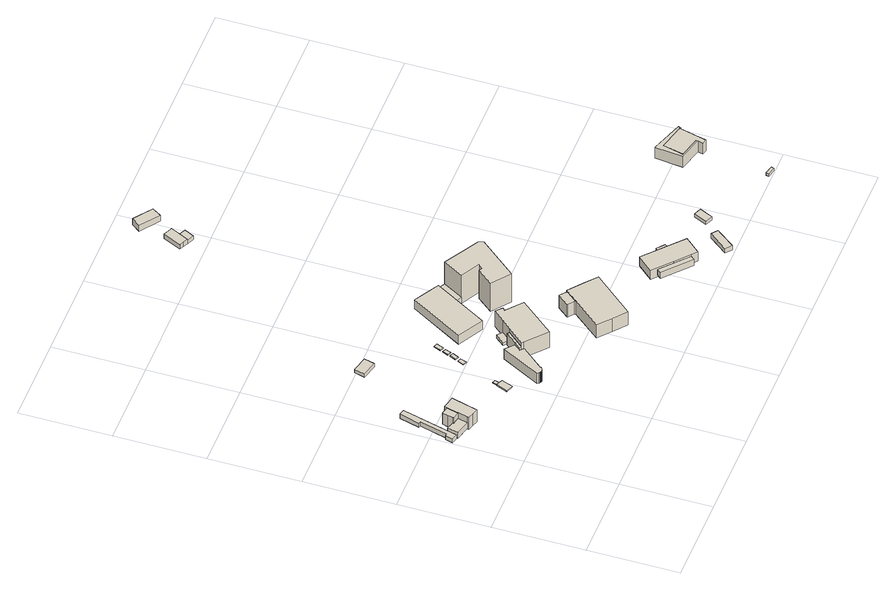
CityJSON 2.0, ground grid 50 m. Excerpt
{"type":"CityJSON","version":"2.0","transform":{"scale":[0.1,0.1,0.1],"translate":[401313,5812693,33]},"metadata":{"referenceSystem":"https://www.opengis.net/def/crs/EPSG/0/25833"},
"CityObjects":{
"building1":{"type":"Building","attributes":{"Gemeindeschluessel":"11000009","BezugspunktDach":"2200","function":"31001_1010","measuredHeight":3.9,"storeysAboveGround":1},"address":[{"country":"Germany","locality":"Berlin","thoroughfareNumber":"214 (1)","thoroughfareName":"An der Wuhlheide"}],"geometry":[{"type":"Solid","lod":"1","boundaries":[[[[0,1,2,3,4,5]],[[6,7,8,9,10,11]],[[6,11,5,4]],[[7,6,4,3]],[[8,7,3,2]],[[9,8,2,1]],[[10,9,1,0]],[[11,10,0,5]]]]}]},
"building2":{"type":"Building","attributes":{"Gemeindeschluessel":"11000009","BezugspunktDach":"2200","function":"31001_2000","measuredHeight":2.82,"storeysAboveGround":1},"address":[{"country":"Germany","locality":"Berlin","thoroughfareNumber":"212 (1)","thoroughfareName":"An der Wuhlheide"}],"geometry":[{"type":"Solid","lod":"1","boundaries":[[[[12,13,14,15,16,17,18,19]],[[20,21,22,23,24,25,26,27]],[[20,27,19,18]],[[21,20,18,17]],[[22,21,17,16]],[[23,22,16,15]],[[24,23,15,14]],[[25,24,14,13]],[[26,25,13,12]],[[27,26,12,19]]]]}]},
"building3":{"type":"Building","attributes":{"Gemeindeschluessel":"11000009","function":"31001_1010"},"address":[{"country":"Germany","locality":"Berlin","thoroughfareNumber":"214","thoroughfareName":"An der Wuhlheide"}],"children":["building3-1","building3-2"]},
"building3-1":{"type":"BuildingPart","attributes":{"BezugspunktDach":"2200","measuredHeight":9.7,"storeysAboveGround":1},"parents":["building3"],"geometry":[{"type":"Solid","lod":"1","boundaries":[[[[28,29,30,31,32,33,34,35,36,37]],[[38,39,40,41,42,43,44,45,46,47]],[[38,47,37,36]],[[39,38,36,35]],[[40,39,35,34]],[[41,40,34,33]],[[42,41,33,32]],[[43,42,32,31]],[[44,43,31,30]],[[45,44,30,29]],[[46,45,29,28]],[[47,46,28,37]]]]}]},
"building3-2":{"type":"BuildingPart","attributes":{"BezugspunktDach":"2200","measuredHeight":8.84,"storeysAboveGround":1},"parents":["building3"],"geometry":[{"type":"Solid","lod":"1","boundaries":[[[[48,49,50,51,52,53,54,55,56]],[[57,58,59,41,60,40,39,61]],[[57,61,56,55]],[[58,57,55,54]],[[59,58,54,53]],[[41,59,53,52]],[[41,52,51]],[[60,41,51,50]],[[40,60,50,49]],[[39,40,49,48]],[[61,39,48,56]]]]}]},
"building4":{"type":"Building","attributes":{"Gemeindeschluessel":"11000009","BezugspunktDach":"2200","function":"31001_2000","measuredHeight":0.515,"storeysAboveGround":1},"address":[{"country":"Germany","locality":"Berlin","thoroughfareNumber":"2 (2)","thoroughfareName":"Nixenstraße"}],"geometry":[{"type":"Solid","lod":"1","boundaries":[[[[62,63,64,65,66]],[[67,68,69,70,71]],[[67,71,66,65]],[[68,67,65,64]],[[69,68,64,63]],[[70,69,63,62]],[[71,70,62,66]]]]}]},
"building5":{"type":"Building","attributes":{"Gemeindeschluessel":"11000009","BezugspunktDach":"2200","function":"51009_1610","measuredHeight":0.307,"storeysAboveGround":0},"address":[{"country":"Germany","locality":"Berlin"}],"geometry":[{"type":"Solid","lod":"1","boundaries":[[[[64,72,73,65]],[[74,75,76,77]],[[74,77,65,73]],[[75,74,73,72]],[[76,75,72,64]],[[77,76,64,65]]]]}]},
"building6":{"type":"Building","attributes":{"Gemeindeschluessel":"11000009","BezugspunktDach":"2200","function":"31001_2463","measuredHeight":2.29,"storeysAboveGround":1},"address":[{"country":"Germany","locality":"Berlin","thoroughfareNumber":"214 (2)","thoroughfareName":"An der Wuhlheide"}],"geometry":[{"type":"Solid","lod":"1","boundaries":[[[[78,79,80,81]],[[82,83,84,85]],[[82,85,81,80]],[[83,82,80,79]],[[84,83,79,78]],[[85,84,78,81]]]]}]},
"building7":{"type":"Building","attributes":{"Gemeindeschluessel":"11000009","BezugspunktDach":"2200","function":"31001_2000","measuredHeight":0.556,"storeysAboveGround":1},"address":[{"country":"Germany","locality":"Berlin","thoroughfareNumber":"218 (4)","thoroughfareName":"An der Wuhlheide"}],"geometry":[{"type":"Solid","lod":"1","boundaries":[[[[86,87,88,89]],[[90,91,92,93]],[[90,93,89,88]],[[91,90,88,87]],[[92,91,87,86]],[[93,92,86,89]]]]}]},
"building8":{"type":"Building","attributes":{"Gemeindeschluessel":"11000009","BezugspunktDach":"2200","function":"31001_2000","measuredHeight":0.652,"storeysAboveGround":1},"address":[{"country":"Germany","locality":"Berlin","thoroughfareNumber":"218 (3)","thoroughfareName":"An der Wuhlheide"}],"geometry":[{"type":"Solid","lod":"1","boundaries":[[[[94,95,96,97]],[[98,99,100,101]],[[98,101,97,96]],[[99,98,96,95]],[[100,99,95,94]],[[101,100,94,97]]]]}]},
"building9":{"type":"Building","attributes":{"Gemeindeschluessel":"11000009","BezugspunktDach":"2200","function":"31001_2000","measuredHeight":0.357,"storeysAboveGround":1},"address":[{"country":"Germany","locality":"Berlin","thoroughfareNumber":"218 (2)","thoroughfareName":"An der Wuhlheide"}],"geometry":[{"type":"Solid","lod":"1","boundaries":[[[[102,103,104,105]],[[106,107,108,109]],[[106,109,105,104]],[[107,106,104,103]],[[108,107,103,102]],[[109,108,102,105]]]]}]},
"building10":{"type":"Building","attributes":{"Gemeindeschluessel":"11000009","BezugspunktDach":"2200","function":"31001_2000","measuredHeight":0.332,"storeysAboveGround":1},"address":[{"country":"Germany","locality":"Berlin","thoroughfareNumber":"218 (1)","thoroughfareName":"An der Wuhlheide"}],"geometry":[{"type":"Solid","lod":"1","boundaries":[[[[110,111,112,113]],[[114,115,116,117]],[[114,117,113,112]],[[115,114,112,111]],[[116,115,111,110]],[[117,116,110,113]]]]}]},
"building11":{"type":"Building","attributes":{"Gemeindeschluessel":"11000009","function":"31001_1010"},"address":[{"country":"Germany","locality":"Berlin","thoroughfareNumber":"2","thoroughfareName":"Nixenstraße"}],"children":["building11-1","building11-2","building11-3","building11-4"]},
"building11-1":{"type":"BuildingPart","attributes":{"BezugspunktDach":"2200","measuredHeight":13.57,"storeysAboveGround":3},"parents":["building11"],"geometry":[{"type":"MultiSurface","lod":"1","boundaries":[[[118,119,120,121,122,123,124,125,126,127]],[[128,129,130,131,132,133,134,135,136,137]],[[128,137,127,126],[137,128,138,139]],[[129,128,126,125]],[[130,129,125,124]],[[131,130,124,123]],[[140,141,123,122]],[[132,131,142,143]],[[144,140,122,121]],[[133,132,143,145]],[[134,133,121,120],[146,147,144,145]],[[135,134,120,119]],[[136,135,119,118]],[[148,149,136,118,127]],[[138,128,137,139]],[[143,142,141,140]],[[145,143,140,144]],[[144,147,146,145]],[[137,136,149,148]]]}]},
"building11-2":{"type":"BuildingPart","attributes":{"BezugspunktDach":"2200","measuredHeight":8.04,"storeysAboveGround":3},"parents":["building11"],"geometry":[{"type":"MultiSurface","lod":"1","boundaries":[[[139,138,150,151,152]],[[153,154,128,137,155]],[[156,157,152,151]],[[154,153,151,150]],[[128,154,150,138]],[[155,157,148,137,139,152]],[[153,155,157,156]],[[137,128,138,139]],[[137,148,157,155]]]}]},
"building11-3":{"type":"BuildingPart","attributes":{"BezugspunktDach":"2200","measuredHeight":7.03,"storeysAboveGround":3},"parents":["building11"],"geometry":[{"type":"MultiSurface","lod":"1","boundaries":[[[158,159,160,161,162,163,164,165,166,167,168,149,157,156,169,170]],[[171,172,173,174,175,176,177,178,179,180,181,182,183,184,185,186]],[[171,186,170,169]],[[172,171,169,156]],[[173,172,153,155]],[[174,173,155,137,136]],[[175,174,149,168]],[[176,175,168,167]],[[177,176,167,166]],[[178,177,166,165]],[[179,178,165,164]],[[180,179,164,163]],[[181,180,163,162]],[[182,181,162,161]],[[183,182,161,160]],[[184,183,160,159]],[[185,184,159,158]],[[186,185,158,170]],[[155,153,156,157]],[[136,137,148,149]],[[157,148,137,155]]]}]},
"building11-4":{"type":"BuildingPart","attributes":{"BezugspunktDach":"2200","measuredHeight":3.35,"storeysAboveGround":3},"parents":["building11"],"geometry":[{"type":"MultiSurface","lod":"1","boundaries":[[[147,187,188,140]],[[189,190,146,143]],[[189,142,141,188]],[[190,189,188,187]],[[146,190,187,147]],[[143,140,141,142]],[[145,144,140,143]],[[146,147,144,145]]]}]},
"building12":{"type":"Building","attributes":{"Gemeindeschluessel":"11000009","BezugspunktDach":"2200","function":"31001_2000","measuredHeight":1.9,"storeysAboveGround":1},"address":[{"country":"Germany","locality":"Berlin","thoroughfareNumber":"2 (1)","thoroughfareName":"Nixenstraße"}],"geometry":[{"type":"Solid","lod":"1","boundaries":[[[[191,192,193,194,195]],[[196,197,198,199,200]],[[196,200,195,194]],[[197,196,194,193]],[[198,197,193,192]],[[199,198,192,191]],[[200,199,191,195]]]]}]},
"building13":{"type":"Building","attributes":{"Gemeindeschluessel":"11000009","function":"31001_2000"},"address":[{"country":"Germany","locality":"Berlin","thoroughfareNumber":"218, 220","thoroughfareName":"An der Wuhlheide"}],"children":["building13-1","building13-2"]},
"building13-1":{"type":"BuildingPart","attributes":{"BezugspunktDach":"2200","measuredHeight":7.07,"storeysAboveGround":1},"parents":["building13"],"geometry":[{"type":"MultiSurface","lod":"1","boundaries":[[[201,202,203,204,205]],[[206,207,208,209,210]],[[206,210,205,204]],[[207,206,204,203]],[[208,207,203,202]],[[209,211,212,213,202,201]],[[210,209,201,205]],[[208,213,212,211]]]}]},
"building13-2":{"type":"BuildingPart","attributes":{"BezugspunktDach":"2200","measuredHeight":5.12,"storeysAboveGround":1},"parents":["building13"],"geometry":[{"type":"Solid","lod":"1","boundaries":[[[[214,215,213,212]],[[208,216,217,211]],[[216,208,213,215]],[[217,216,215,214]],[[211,217,214,212]],[[212,213,208,211]]]]}]},
"building14":{"type":"Building","attributes":{"Gemeindeschluessel":"11000009","function":"31001_3200"},"address":[{"country":"Germany","locality":"Berlin","thoroughfareNumber":"3","thoroughfareName":"Nixenstraße"}],"children":["building14-1","building14-2"]},
"building14-1":{"type":"BuildingPart","attributes":{"BezugspunktDach":"2200","measuredHeight":13.3,"storeysAboveGround":2},"parents":["building14"],"geometry":[{"type":"MultiSurface","lod":"1","boundaries":[[[218,219,220,221,222,223,224,225,226]],[[227,228,229,230,231,232,233,234,235]],[[227,235,226,225]],[[236,237,225,224]],[[229,228,224,223]],[[230,229,223,222]],[[231,230,222,221]],[[232,231,221,220]],[[233,232,220,219]],[[234,233,219,218]],[[235,234,218,226]],[[228,227,238,237,236]]]}]},
"building14-2":{"type":"BuildingPart","attributes":{"BezugspunktDach":"2200","measuredHeight":8.9,"storeysAboveGround":2},"parents":["building14"],"geometry":[{"type":"Solid","lod":"1","boundaries":[[[[239,240,237,236,241,242,243,244,245]],[[246,247,248,229,228,227,249,250,251]],[[246,251,245,244]],[[247,246,244,243]],[[248,247,243,242]],[[229,248,242,241]],[[228,229,241,236]],[[249,227,237,240]],[[250,249,240,239]],[[251,250,239,245]],[[236,237,227,228]]]]}]},
"building15":{"type":"Building","attributes":{"Gemeindeschluessel":"11000009","BezugspunktDach":"2200","function":"31001_1010","measuredHeight":19.49,"storeysAboveGround":4},"address":[{"country":"Germany","locality":"Berlin","thoroughfareNumber":"222","thoroughfareName":"An der Wuhlheide"},{"country":"Germany","locality":"Berlin","thoroughfareNumber":"1","thoroughfareName":"Nixenstraße"}],"geometry":[{"type":"Solid","lod":"1","boundaries":[[[[252,253,254,255,256,257,258,259,260]],[[261,262,263,264,265,266,267,268,269]],[[261,269,260,259]],[[262,261,259,258]],[[263,262,258,257]],[[264,263,257,256]],[[265,264,256,255]],[[266,265,255,254]],[[267,266,254,253]],[[268,267,253,252]],[[269,268,252,260]]]]}]},
"building16":{"type":"Building","attributes":{"Gemeindeschluessel":"11000009","BezugspunktDach":"2200","function":"31001_2000","measuredHeight":4.25,"storeysAboveGround":1},"address":[{"country":"Germany","locality":"Berlin","thoroughfareNumber":"3 (2)","thoroughfareName":"Nixenstraße"}],"geometry":[{"type":"Solid","lod":"1","boundaries":[[[[270,271,272,273,274]],[[275,276,277,278,279]],[[275,279,274,273]],[[276,275,273,272]],[[277,276,272,271]],[[278,277,271,270]],[[279,278,270,274]]]]}]},
"building17":{"type":"Building","attributes":{"Gemeindeschluessel":"11000009","BezugspunktDach":"2200","function":"31001_2000","measuredHeight":6.89,"storeysAboveGround":1},"address":[{"country":"Germany","locality":"Berlin","thoroughfareNumber":"3 (1)","thoroughfareName":"Nixenstraße"}],"geometry":[{"type":"Solid","lod":"1","boundaries":[[[[280,281,282,283,284,285]],[[286,287,288,289,290,291]],[[286,291,285,284]],[[287,286,284,283]],[[288,287,283,282]],[[289,288,282,281]],[[290,289,281,280]],[[291,290,280,285]]]]}]},
"building18":{"type":"Building","attributes":{"Gemeindeschluessel":"11000009","function":"31001_3200"},"address":[{"country":"Germany","locality":"Berlin","thoroughfareNumber":"199","thoroughfareName":"An der Wuhlheide"}],"children":["building18-1","building18-2"]},
"building18-1":{"type":"BuildingPart","attributes":{"BezugspunktDach":"2200","measuredHeight":3.35,"storeysAboveGround":1},"parents":["building18"],"geometry":[{"type":"MultiSurface","lod":"1","boundaries":[[[292,293,294,295,296,297,298]],[[299,300,301,302,303,304,305]],[[299,305,298,297]],[[300,299,297,296]],[[301,300,296,295]],[[302,301,295,294]],[[306,307,302,294,293]],[[304,303,293,292]],[[305,304,292,298]],[[303,302,307,306]]]}]},
"building18-2":{"type":"BuildingPart","attributes":{"BezugspunktDach":"2200","measuredHeight":2.36,"storeysAboveGround":1},"parents":["building18"],"geometry":[{"type":"Solid","lod":"1","boundaries":[[[[308,309,307,306]],[[302,310,311,303]],[[310,302,307,309]],[[311,310,309,308]],[[303,311,308,306]],[[303,306,307,302]]]]}]},
"building19":{"type":"Building","attributes":{"Gemeindeschluessel":"11000009","BezugspunktDach":"2200","function":"51009_1610","measuredHeight":4.23,"storeysAboveGround":0},"address":[{"country":"Germany","locality":"Berlin"}],"geometry":[{"type":"Solid","lod":"1","boundaries":[[[[312,313,314,315]],[[316,317,318,319]],[[316,319,315,314]],[[317,316,314,313]],[[318,317,313,312]],[[319,318,312,315]]]]}]},
"building20":{"type":"Building","attributes":{"Gemeindeschluessel":"11000009","BezugspunktDach":"2200","function":"31001_2000","measuredHeight":3.6,"storeysAboveGround":1},"address":[{"country":"Germany","locality":"Berlin","thoroughfareNumber":"3 (3)","thoroughfareName":"Nixenstraße"}],"geometry":[{"type":"Solid","lod":"1","boundaries":[[[[320,321,322,323]],[[324,325,326,327]],[[324,327,323,322]],[[325,324,322,321]],[[326,325,321,320]],[[327,326,320,323]]]]}]},
"building21":{"type":"Building","attributes":{"Gemeindeschluessel":"11000009","BezugspunktDach":"2200","function":"31001_3200","measuredHeight":4.3,"storeysAboveGround":1},"address":[{"country":"Germany","locality":"Berlin","thoroughfareNumber":"199 (1)","thoroughfareName":"An der Wuhlheide"}],"geometry":[{"type":"Solid","lod":"1","boundaries":[[[[328,329,330,331,332]],[[333,334,335,336,337]],[[333,337,332,331]],[[334,333,331,330]],[[335,334,330,329]],[[336,335,329,328]],[[337,336,328,332]]]]}]},
"building22":{"type":"Building","attributes":{"Gemeindeschluessel":"11000009","BezugspunktDach":"2200","function":"31001_2000","measuredHeight":2.89,"storeysAboveGround":1},"address":[{"country":"Germany","locality":"Berlin","thoroughfareNumber":"230 (1)","thoroughfareName":"An der Wuhlheide"}],"geometry":[{"type":"Solid","lod":"1","boundaries":[[[[338,339,340,341,342]],[[343,344,345,346,347]],[[343,347,342,341]],[[344,343,341,340]],[[345,344,340,339]],[[346,345,339,338]],[[347,346,338,342]]]]}]},
"building23":{"type":"Building","attributes":{"Gemeindeschluessel":"11000009","BezugspunktDach":"2200","function":"51009_1610","measuredHeight":1.89,"storeysAboveGround":0},"address":[{"country":"Germany","locality":"Berlin"}],"geometry":[{"type":"Solid","lod":"1","boundaries":[[[[348,349,350,351]],[[352,353,354,355]],[[352,355,351,350]],[[353,352,350,349]],[[354,353,349,348]],[[355,354,348,351]]]]}]},
"building24":{"type":"Building","attributes":{"Gemeindeschluessel":"11000009","function":"31001_2081"},"address":[{"country":"Germany","locality":"Berlin","thoroughfareNumber":"228","thoroughfareName":"An der Wuhlheide"}],"children":["building24-1","building24-2"]},
"building24-1":{"type":"BuildingPart","attributes":{"BezugspunktDach":"2200","measuredHeight":7.48,"storeysAboveGround":2},"parents":["building24"],"geometry":[{"type":"MultiSurface","lod":"1","boundaries":[[[356,357,358,359,360,361,362,363,364,365,366,367,368,369]],[[370,371,372,373,374,375,376,377,378,379,380,381,382,383]],[[370,383,369,368]],[[371,370,368,367]],[[372,371,367,366]],[[373,372,366,365]],[[374,373,365,364]],[[375,374,364,363]],[[376,375,376,384,385,363,362]],[[377,376,362,361]],[[386,387,388,361,360]],[[379,378,360,359]],[[380,379,359,358]],[[381,380,358,357]],[[382,381,357,356]],[[383,382,356,369]],[[385,384,376,375]],[[378,377,388,387,386]]]}]},
"building24-2":{"type":"BuildingPart","attributes":{"BezugspunktDach":"2200","measuredHeight":4.38,"storeysAboveGround":2},"parents":["building24"],"geometry":[{"type":"MultiSurface","lod":"1","boundaries":[[[389,390,385,384,387,386]],[[377,376,375,391,392,378]],[[376,377,387,384]],[[391,375,385,390]],[[392,391,390,389]],[[378,392,389,386]],[[378,386,387,377]],[[375,376,393,384,385]]]}]},
"building25":{"type":"Building","attributes":{"Gemeindeschluessel":"11000009","BezugspunktDach":"2200","function":"51009_1610","measuredHeight":7.51,"storeysAboveGround":0},"address":[{"country":"Germany","locality":"Berlin"}],"geometry":[{"type":"Solid","lod":"1","boundaries":[[[[357,356,369,368,367,366,365,364,394,395,396,397]],[[398,399,400,374,373,372,371,370,383,382,381,401]],[[398,401,397,396]],[[399,398,396,395]],[[400,399,395,394]],[[374,400,394,364]],[[373,374,364,365]],[[372,373,365,366]],[[371,372,366,367]],[[370,371,367,368]],[[383,370,368,369]],[[382,383,369,356]],[[381,382,356,357]],[[401,381,357,397]]]]}]}
},
"vertices":[
[126,845,52],[140,899,52],[101,908,52],[102,914,52],[59,926,52],[43,867,52],[59,926,13],[102,914,13],[101,908,13],[140,899,13],[126,845,13],[43,867,13],
[35,872,43],[114,1179,43],[82,1187,43],[52,1075,43],[62,1072,43],[23,920,43],[13,922,43],[2,880,43],[13,922,15],[23,920,15],[62,1072,15],[52,1075,15],[82,1187,15],[114,1179,15],[35,872,15],[2,880,15],
[157,827,92],[190,818,92],[228,962,92],[194,970,92],[161,979,92],[158,964,92],[140,898,92],[140,899,92],[126,845,92],[124,836,92],[126,845,9],[140,899,9],[140,898,9],[158,964,9],[161,979,9],[194,970,9],[228,962,9],[190,818,9],[157,827,9],[124,836,9],
[140,899,88],[140,898,88],[172,926,88],[158,964,88],[157,964,88],[118,974,88],[109,941,88],[102,914,88],[101,908,88],[102,914,9],[109,941,9],[118,974,9],[172,926,9],[101,908,9],
[480,731,17],[504,794,17],[483,802,17],[465,810,17],[439,746,17],[465,810,11],[483,802,11],[504,794,11],[480,731,11],[439,746,11],
[492,826,17],[474,834,17],[474,834,14],[492,826,14],[483,802,14],[465,810,14],
[381,1425,45],[396,1483,45],[310,1505,45],[295,1447,45],[310,1505,22],[396,1483,22],[381,1425,22],[295,1447,22],
[565,1003,21],[578,1038,21],[560,1046,21],[546,1011,21],[560,1046,16],[578,1038,16],[565,1003,16],[546,1011,16],
[584,1052,23],[599,1087,23],[580,1095,23],[566,1060,23],[580,1095,16],[599,1087,16],[584,1052,16],[566,1060,16],
[604,1099,21],[617,1131,21],[598,1140,21],[585,1108,21],[598,1140,17],[617,1131,17],[604,1099,17],[585,1108,17],
[623,1144,21],[639,1184,21],[619,1192,21],[603,1153,21],[619,1192,17],[639,1184,17],[623,1144,17],[603,1153,17],
[696,744,123],[807,648,123],[965,837,123],[905,888,123],[878,910,123],[890,924,123],[858,955,123],[807,895,123],[763,844,123],[685,754,123],[763,844,15],[807,895,15],[858,955,15],[890,924,15],[878,910,15],[905,888,15],[965,837,15],[807,648,15],[696,744,15],[685,754,15],[763,844,95],[685,754,95],[878,910,51],[890,924,51],[890,924,21],[878,910,21],[905,888,51],[905,888,21],[965,837,21],[965,837,51],[685,754,79],[696,744,79],
[752,854,95],[705,796,95],[677,761,95],[705,796,15],[752,854,15],[677,761,15],[705,796,79],[677,761,79],
[554,619,79],[555,616,79],[557,613,79],[559,611,79],[562,610,79],[566,608,79],[570,607,79],[574,607,79],[579,608,79],[594,616,79],[595,625,79],[659,836,79],[546,624,79],[659,836,9],[705,796,9],[677,761,9],[696,744,9],[595,625,9],[594,616,9],[579,608,9],[574,607,9],[570,607,9],[566,608,9],[562,610,9],[559,611,9],[557,613,9],[555,616,9],[554,619,9],[546,624,9],
[1003,883,51],[917,957,51],[917,957,21],[1003,883,21],
[752,854,41],[763,844,41],[807,895,41],[777,919,41],[735,869,41],[777,919,22],[807,895,22],[763,844,22],[752,854,22],[735,869,22],
[811,1003,82],[979,1295,82],[910,1334,82],[841,1374,82],[673,1082,82],[841,1374,21],[910,1334,21],[979,1295,21],[811,1003,21],[673,1082,21],[915,1183,21],[915,1183,65],[979,1295,65],
[952,1163,65],[1015,1274,65],[1015,1274,21],[952,1163,21],
[1023,392,100],[1093,332,100],[1281,554,100],[1209,614,100],[1137,673,100],[1133,669,100],[1134,669,100],[1082,607,100],[952,451,100],[1082,607,8],[1134,669,8],[1133,669,8],[1137,673,8],[1209,614,8],[1281,554,8],[1093,332,8],[1023,392,8],[952,451,8],[1134,669,95],[1082,607,95],[1082,607,49],
[1050,636,95],[1079,611,95],[1133,669,95],[1130,672,95],[1100,696,95],[1096,699,95],[1047,639,95],[1096,699,8],[1100,696,8],[1130,672,8],[1079,611,8],[1050,636,8],[1047,639,8],
[1045,932,217],[1216,1137,217],[1206,1164,217],[1015,1274,217],[952,1163,217],[1055,1106,217],[1035,1083,217],[1015,1093,217],[945,1008,217],[1015,1093,22],[1035,1083,22],[1055,1106,22],[952,1163,22],[1015,1274,22],[1206,1164,22],[1216,1137,22],[1045,932,22],[945,1008,22],
[1596,160,57],[1605,170,57],[1614,180,57],[1471,308,57],[1453,287,57],[1471,308,16],[1614,180,16],[1605,170,16],[1596,160,16],[1453,287,16],
[1540,246,68],[1614,180,68],[1642,154,68],[1716,238,68],[1515,418,68],[1441,335,68],[1515,418,6],[1716,238,6],[1642,154,6],[1614,180,6],[1540,246,6],[1441,335,6],
[885,2607,52],[909,2596,52],[935,2649,52],[957,2696,52],[932,2707,52],[907,2719,52],[860,2619,52],[907,2719,21],[932,2707,21],[957,2696,21],[935,2649,21],[909,2596,21],[885,2607,21],[860,2619,21],[909,2596,45],[935,2649,45],
[948,2577,45],[974,2631,45],[974,2631,21],[948,2577,21],
[1635,310,57],[1650,330,57],[1610,365,57],[1594,347,57],[1610,365,18],[1650,330,18],[1635,310,18],[1594,347,18],
[1775,19,34],[1854,122,34],[1821,149,34],[1741,47,34],[1821,149,5],[1854,122,5],[1775,19,5],[1741,47,5],
[1017,2776,62],[1033,2801,62],[1050,2826,62],[949,2900,62],[914,2852,62],[949,2900,22],[1050,2826,22],[1033,2801,22],[1017,2776,22],[914,2852,22],
[1929,179,42],[1962,252,42],[1940,261,42],[1919,270,42],[1887,198,42],[1919,270,21],[1940,261,21],[1962,252,21],[1929,179,21],[1887,198,21],
[2357,1,44],[2361,17,44],[2316,28,44],[2312,12,44],[2316,28,25],[2361,17,25],[2357,1,25],[2312,12,25],
[2367,416,98],[2365,406,98],[2357,377,98],[2384,370,98],[2392,402,98],[2392,404,98],[2393,404,98],[2402,443,98],[2421,519,98],[2422,521,98],[2304,551,98],[2279,557,98],[2273,532,98],[2251,445,98],[2273,532,23],[2279,557,23],[2304,551,23],[2422,521,23],[2421,519,23],[2402,443,23],[2393,404,23],[2392,404,23],[2392,402,23],[2384,370,23],[2357,377,23],[2365,406,23],[2367,416,23],[2251,445,23],[2393,404,67],[2402,443,67],[2392,402,67],[2392,404,67],[2392,404,36],
[2407,398,67],[2417,439,67],[2417,439,23],[2407,398,23],[2393,404,64],
[2426,517,98],[2430,532,98],[2252,594,98],[2235,439,98],[2252,594,23],[2430,532,23],[2426,517,23],[2235,439,23]
]}
